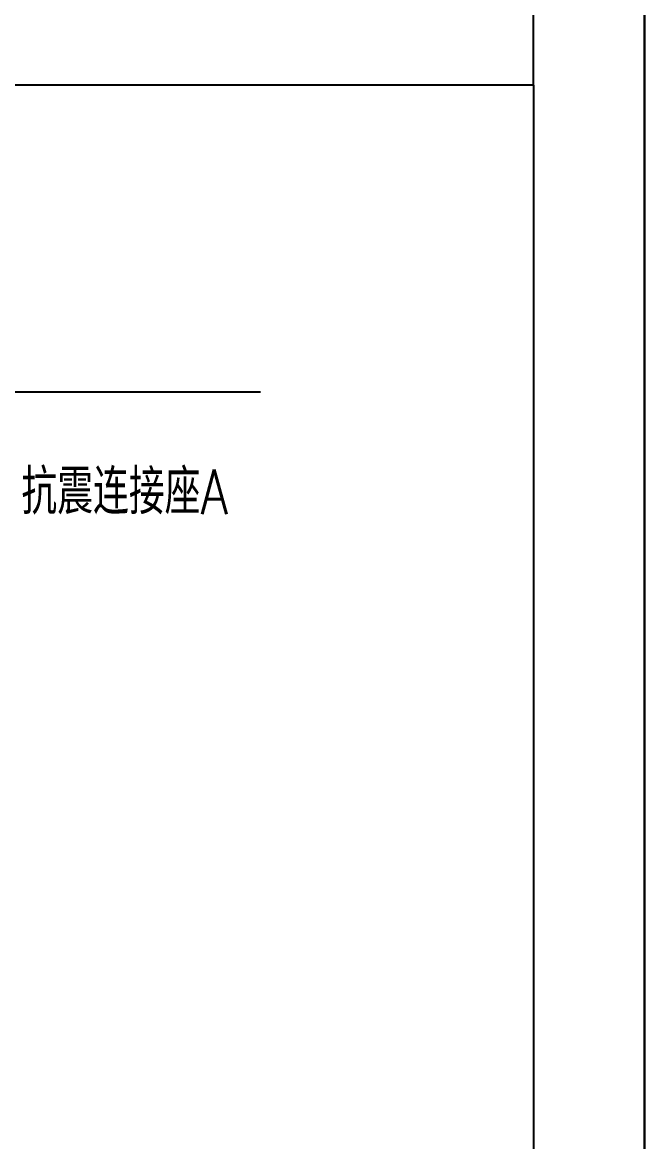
# Model space of a CAD drawing. Extents: x 1725261 to 1937680, y 860327 to 1571294.
# Drawn here: x 1858886 to 1864445, y 1232503 to 1242498 of the extents above; entities that cross this region are included whole.
import ezdxf

# ---------------------------------------------------------------- set-up
doc = ezdxf.new("R2010")
doc.units = 0
doc.header["$LTSCALE"] = 1000
doc.header["$MEASUREMENT"] = 0
doc.layers.add('A-文字', color=3, linetype='Continuous', lineweight=30)
doc.layers.add('bz', color=2, linetype='Continuous')
doc.layers.add('W_DIM', color=4, linetype='Continuous')
doc.styles.add('wwp100', font='txt.shx', dxfattribs={"width": 0.7, "height": 400, "bigfont": 'hztxt.shx'})

msp = doc.modelspace()

# ---------------------------------------------------------------- linework, layer by layer
at = {"color": 7}
for p, q in [((1863455.1, 1241937.5), (1840720, 1241937.5)), ((1863455.1, 1222928.1), (1863455.1, 1241937.5)), ((1863455.1, 1222928.1), (1863455.1, 1241937.5))]:
    msp.add_line(p, q, dxfattribs=at)
msp.add_lwpolyline([(1844453.8, 1256792.8), (1863454.4, 1256792.8), (1863450.2, 1241937.5), (1844453.8, 1241937.5)], close=True)
at = {"layer": 'A-文字'}
msp.add_lwpolyline([(1793841.1, 1260917.1), (1864445.2, 1260917.1), (1864445.2, 1203515.5), (1793841.1, 1203515.5)], close=True, dxfattribs=at)
at = {"layer": 'bz'}
msp.add_line((1842941.2, 1239198.1), (1861013.2, 1239198.1), dxfattribs=at)

# ---------------------------------------------------------------- texts
at = {"layer": 'W_DIM', "color": 7, "style": 'wwp100', "width": 0.8}
msp.add_text('抗震连接座A', height=400, dxfattribs=at).set_placement((1858877.4, 1238105.5))

doc.saveas('drawing.dxf')
